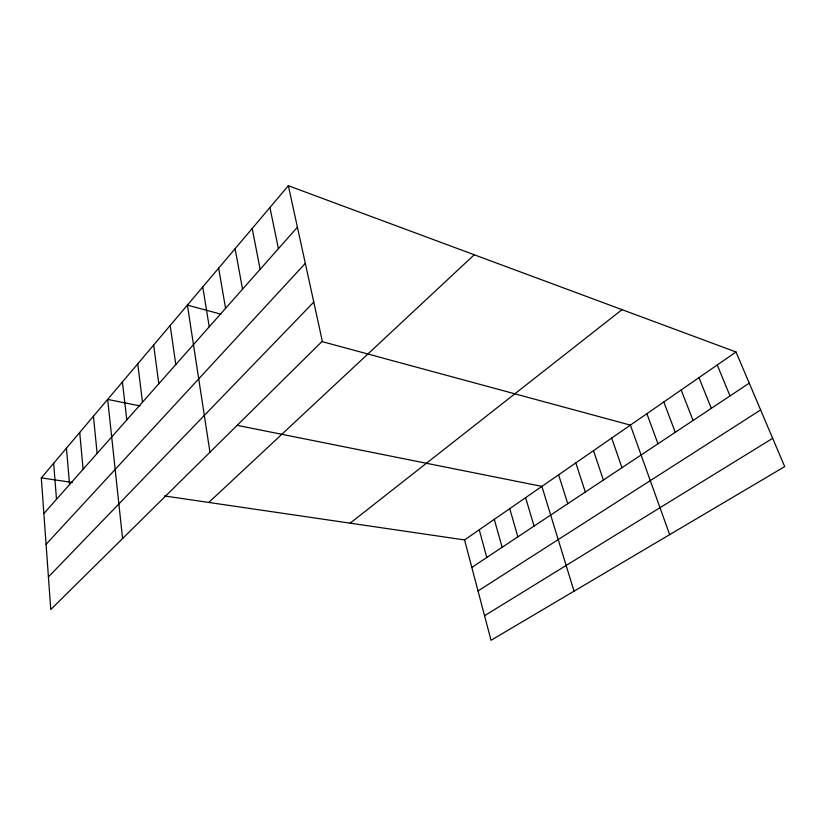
<?xml version="1.0" encoding="UTF-8"?>
<svg xmlns="http://www.w3.org/2000/svg" width="826" height="826" viewBox="0 0 826 826"><rect width="100%" height="100%" fill="white"/><g stroke="black" fill="none" stroke-linecap="round" stroke-linejoin="round"><path stroke-width="1.24" d="M288.346 185.726L322.326 341.2L50.768 609.505L41.3 477.893L288.346 185.726L736.007 351.979L784.7 466.618L491.036 640.274L464.563 539.936L164.384 495.941M43.871 513.565L297.412 227.212M46.08 544.313L305.31 263.349M48.424 576.92L313.777 302.079M208.792 502.445L474.248 254.769M350.152 523.168L622.03 309.647M464.563 539.936L736.007 351.979M471.822 567.431L749.254 383.15M478.027 590.951L760.632 409.954M484.552 615.711L772.682 438.327M41.3 477.893L72.492 482.467M140.079 405.907L107.659 399.412L122.578 538.552M237.186 425.359L541.887 486.39L574.039 591.189M220.821 314.159L187.409 305.104L209.959 452.214M321.923 341.551L630.383 425.122L669.659 534.639M717.247 364.978L730.019 395.933M698.961 377.637L711.289 408.364M681.161 389.965L693.055 420.475M663.805 401.983L675.286 432.277M646.882 413.692L657.971 443.779M611.674 438.069L621.968 467.702M593.491 450.655L603.383 480.04M575.815 462.901L585.324 492.038M558.624 474.805L567.761 503.705M525.604 497.665L534.061 526.09M509.745 508.651L517.881 536.838M494.299 519.347L502.125 547.308M479.245 529.776L486.772 557.498M269.926 207.512L278.414 248.678M252.198 228.482L260.128 269.317M235.111 248.688L242.534 289.193M218.642 268.161L225.581 308.346M202.752 286.963L209.236 326.807M170.197 325.454L175.793 364.576M153.657 345.02L158.819 383.749M137.736 363.843L142.495 402.179M122.424 381.963L126.801 419.907M93.431 416.242L97.127 453.412M79.709 432.473L83.096 469.261M66.462 448.136L69.56 484.552M53.669 463.272L56.488 499.317"/></g></svg>
